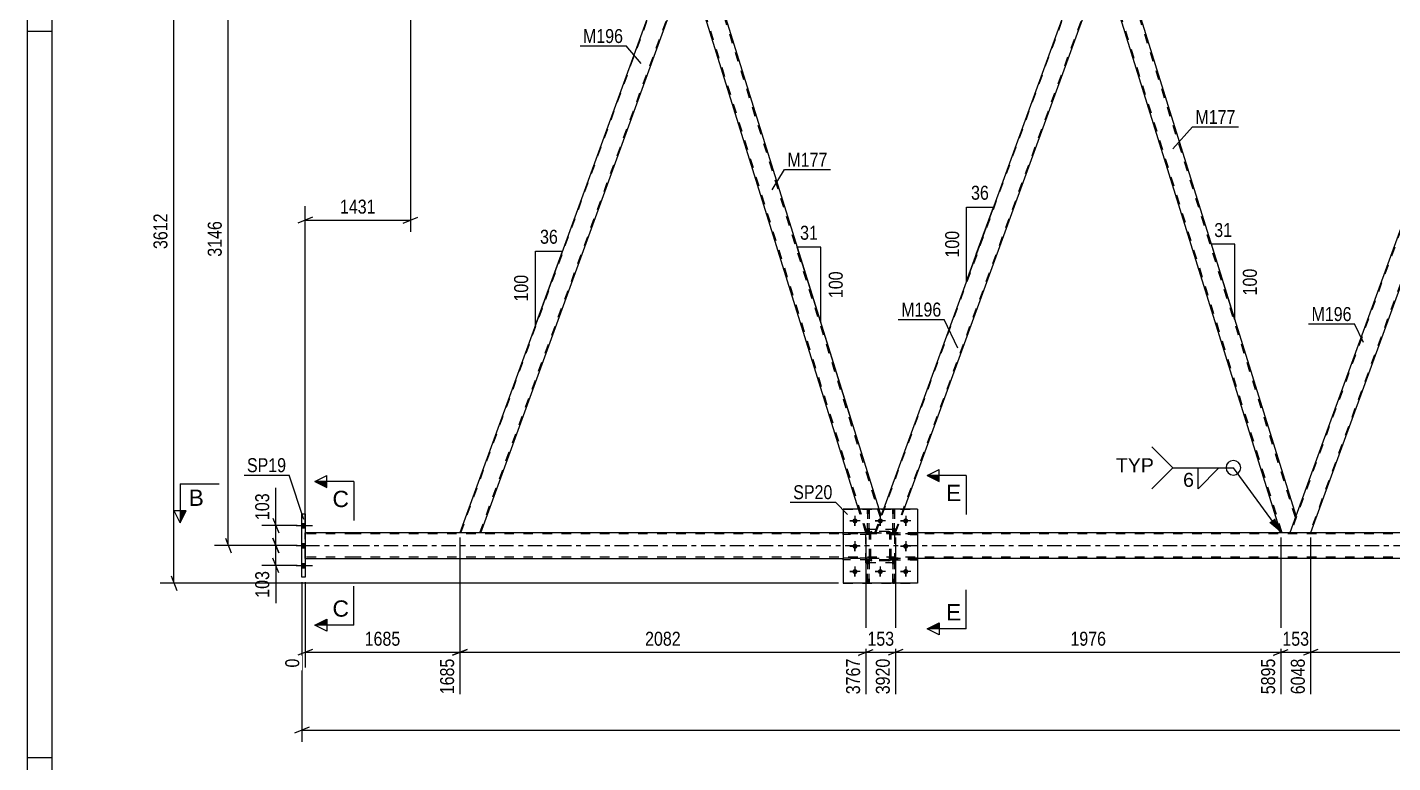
# Model space of a CAD drawing. Header units: millimetres. Extents: x 0 to 841, y 0 to 594.
# Drawn here: x 0 to 280.1, y 297 to 447.9 of the extents above; entities that cross this region are included whole.
import ezdxf

# ---------------------------------------------------------------- set-up
doc = ezdxf.new("R2010")
doc.units = ezdxf.units.MM
doc.linetypes.add('DXK_LINE_DOT2', pattern=[3.9198, 1.9599, -1.9599])
doc.linetypes.add('DXK_LINE_DOT3', pattern=[5.9187, 2.979, -0.9799, 0.9799, -0.9799])
doc.styles.add('Arial', font='ARIAL.TTF', dxfattribs={"height": 0.2})
doc.styles.add('Arial Narrow', font='ARIALN.TTF', dxfattribs={"height": 0.2})

# ---------------------------------------------------------------- blocks, each defined once
blk = doc.blocks.new('Unknown-814521683-1135')
at = {"color": 5, "linetype": 'Continuous'}
for p, q in [((0, 594), (0, 0)), ((5, 589), (5, 5)), ((5, 447), (0, 447)), ((5, 298), (0, 298))]:
    blk.add_line(p, q, dxfattribs=at)
blk = doc.blocks.new('Part-814521683-3716 - 3269')
at = {"color": 7, "linetype": 'DXK_LINE_DOT2'}
for p, q in [((178, 344.8), (172, 344.8)), ((172, 338), (172, 344.8)), ((178, 338), (178, 344.8)), ((178, 338), (172, 338))]:
    blk.add_line(p, q, dxfattribs=at)
blk = doc.blocks.new('Part-814521683-3617 - 3269')
at = {"color": 7, "linetype": 'DXK_LINE_DOT2'}
for p, q in [((177.56, 333.8), (177.56, 338.64)), ((177.56, 338.64), (177.88, 338.64)), ((177.56, 338.04), (177.88, 338.04)), ((177.88, 338.64), (177.88, 333.8)), ((177.88, 333.8), (177.56, 333.8))]:
    blk.add_line(p, q, dxfattribs=at)
blk = doc.blocks.new('Part-814521683-3756 - 3269')
at = {"color": 2, "linetype": 'Continuous'}
for p, q in [((132.87, 465.4), (88.75, 344.18)), ((137.13, 465.4), (132.87, 465.4)), ((93.01, 344.18), (135.6, 461.2))]:
    blk.add_line(p, q, dxfattribs=at)
at = {"color": 7, "linetype": 'DXK_LINE_DOT2'}
for p, q in [((88.92, 344.18), (133.04, 465.4)), ((92.84, 344.18), (136.96, 465.4)), ((137.13, 465.4), (135.6, 461.2)), ((93.01, 344.18), (88.75, 344.18))]:
    blk.add_line(p, q, dxfattribs=at)
blk = doc.blocks.new('Part-814521683-3605 - 3269')
at = {"color": 7, "linetype": 'DXK_LINE_DOT2'}
for p, q in [((172.8, 338.96), (167.4, 338.96)), ((167.4, 338.96), (167.4, 338.64)), ((172.2, 338.64), (172.2, 338.96)), ((172.8, 338.64), (172.8, 338.96)), ((172.8, 338.64), (167.4, 338.64))]:
    blk.add_line(p, q, dxfattribs=at)
blk = doc.blocks.new('Bolt-814521683-3509 - 3269')
at = {"color": 1, "linetype": 'Continuous'}
for p, q in [((169.8, 347.64), (169.8, 346.95)), ((175, 347.64), (175, 346.95)), ((180.2, 347.64), (180.2, 346.95)), ((168.76, 346.6), (169.46, 346.6)), ((169.8, 345.56), (169.8, 346.26)), ((170.84, 346.6), (170.15, 346.6)), ((173.96, 346.6), (174.66, 346.6)), ((175, 345.56), (175, 346.26)), ((176.04, 346.6), (175.35, 346.6)), ((179.16, 346.6), (179.86, 346.6)), ((180.2, 345.56), (180.2, 346.26)), ((181.24, 346.6), (180.55, 346.6)), ((169.8, 342.44), (169.8, 341.75)), ((180.2, 342.44), (180.2, 341.75)), ((168.76, 341.4), (169.46, 341.4)), ((169.8, 340.36), (169.8, 341.06)), ((170.84, 341.4), (170.15, 341.4)), ((179.16, 341.4), (179.86, 341.4)), ((180.2, 340.36), (180.2, 341.06)), ((181.24, 341.4), (180.55, 341.4)), ((168.76, 336.2), (169.46, 336.2)), ((169.8, 337.24), (169.8, 336.55)), ((170.84, 336.2), (170.15, 336.2)), ((173.96, 336.2), (174.66, 336.2)), ((175, 337.24), (175, 336.55)), ((176.04, 336.2), (175.35, 336.2)), ((179.16, 336.2), (179.86, 336.2)), ((180.2, 337.24), (180.2, 336.55)), ((181.24, 336.2), (180.55, 336.2)), ((169.8, 335.16), (169.8, 335.86)), ((175, 335.16), (175, 335.86)), ((180.2, 335.16), (180.2, 335.86))]:
    blk.add_line(p, q, dxfattribs=at)
blk = doc.blocks.new('Bolt-814521683-3510 - 3269')
at = {"linetype": 'Continuous'}
for points in [[(170.32, 346.6, -1), (169.28, 346.6, -1)], [(175.52, 346.6, -1), (174.48, 346.6, -1)], [(180.72, 346.6, -1), (179.68, 346.6, -1)], [(170.32, 341.4, -1), (169.28, 341.4, -1)], [(180.72, 341.4, -1), (179.68, 341.4, -1)], [(170.32, 336.2, -1), (169.28, 336.2, -1)], [(175.52, 336.2, -1), (174.48, 336.2, -1)], [(180.72, 336.2, -1), (179.68, 336.2, -1)]]:
    blk.add_hatch(color=1, dxfattribs=at).paths.add_polyline_path(points)
at = {"color": 1, "linetype": 'Continuous'}
for p, q in [((169.8, 347.64), (169.8, 345.56)), ((175, 347.64), (175, 345.56)), ((180.2, 347.64), (180.2, 345.56)), ((170.84, 346.6), (168.76, 346.6)), ((176.04, 346.6), (173.96, 346.6)), ((181.24, 346.6), (179.16, 346.6)), ((169.8, 342.44), (169.8, 340.36)), ((180.2, 342.44), (180.2, 340.36)), ((170.84, 341.4), (168.76, 341.4)), ((181.24, 341.4), (179.16, 341.4)), ((170.84, 336.2), (168.76, 336.2)), ((169.8, 337.24), (169.8, 335.16)), ((176.04, 336.2), (173.96, 336.2)), ((175, 337.24), (175, 335.16)), ((181.24, 336.2), (179.16, 336.2)), ((180.2, 337.24), (180.2, 335.16))]:
    blk.add_line(p, q, dxfattribs=at)
blk = doc.blocks.new('Part-814521683-3515 - 3269')
at = {"color": 7, "linetype": 'DXK_LINE_DOT2'}
for p, q in [((172.8, 338.96), (167.4, 338.96)), ((167.4, 338.64), (167.4, 338.96)), ((172.2, 338.64), (172.2, 338.96)), ((172.8, 338.96), (172.8, 338.64)), ((172.8, 338.64), (167.4, 338.64))]:
    blk.add_line(p, q, dxfattribs=at)
blk = doc.blocks.new('Part-814521683-3597 - 3269')
at = {"color": 7, "linetype": 'DXK_LINE_DOT2'}
for p, q in [((177.56, 344.16), (177.56, 349)), ((177.56, 349), (177.88, 349)), ((177.88, 349), (177.88, 344.16)), ((177.56, 344.76), (177.88, 344.76)), ((177.88, 344.16), (177.56, 344.16))]:
    blk.add_line(p, q, dxfattribs=at)
blk = doc.blocks.new('Part-814521683-3516 - 3269')
at = {"color": 7, "linetype": 'DXK_LINE_DOT2'}
for p, q in [((172.8, 344.16), (167.4, 344.16)), ((167.4, 343.84), (167.4, 344.16)), ((172.8, 343.84), (167.4, 343.84)), ((172.2, 343.84), (172.2, 344.16)), ((172.8, 344.16), (172.8, 343.84))]:
    blk.add_line(p, q, dxfattribs=at)
blk = doc.blocks.new('Part-814521683-3517 - 3269')
at = {"color": 7, "linetype": 'DXK_LINE_DOT2'}
for p, q in [((177.2, 338.64), (177.2, 338.96)), ((177.2, 338.96), (182.6, 338.96)), ((177.8, 338.64), (177.8, 338.96)), ((182.6, 338.96), (182.6, 338.64)), ((182.6, 338.64), (177.2, 338.64))]:
    blk.add_line(p, q, dxfattribs=at)
blk = doc.blocks.new('Part-814521683-3707 - 3269')
at = {"color": 7, "linetype": 'DXK_LINE_DOT2'}
for p, q in [((177.88, 338.64), (177.56, 338.64)), ((177.56, 338.64), (177.56, 333.8)), ((177.56, 338.04), (177.88, 338.04)), ((177.88, 333.8), (177.88, 338.64)), ((177.56, 333.8), (177.88, 333.8))]:
    blk.add_line(p, q, dxfattribs=at)
blk = doc.blocks.new('Part-814521683-3528 - 3269')
at = {"color": 7, "linetype": 'DXK_LINE_DOT2'}
for p, q in [((177.2, 343.84), (177.2, 344.16)), ((177.2, 344.16), (182.6, 344.16)), ((182.6, 343.84), (177.2, 343.84)), ((177.8, 343.84), (177.8, 344.16)), ((182.6, 344.16), (182.6, 343.84))]:
    blk.add_line(p, q, dxfattribs=at)
blk = doc.blocks.new('Part-814521683-3529 - 3269')
at = {"color": 7, "linetype": 'DXK_LINE_DOT2'}
for p, q in [((178, 344.8), (172, 344.8)), ((172, 338), (172, 344.8)), ((178, 338), (178, 344.8)), ((178, 338), (172, 338))]:
    blk.add_line(p, q, dxfattribs=at)
blk = doc.blocks.new('Part-814521683-3530 - 3269')
at = {"color": 7, "linetype": 'DXK_LINE_DOT2'}
for p, q in [((172.8, 343.92), (172.84, 344.11)), ((172.84, 344.11), (172.8, 343.92)), ((172.8, 338.88), (172.8, 343.92)), ((173.04, 343.92), (173.06, 344.02)), ((173.04, 338.88), (173.04, 343.92)), ((173.06, 344.02), (173.11, 344.09)), ((173.1, 344.37), (173.28, 344.4)), ((173.28, 344.4), (173.1, 344.37)), ((173.11, 344.09), (173.19, 344.15)), ((173.19, 344.15), (173.28, 344.16)), ((176.72, 344.4), (173.28, 344.4)), ((173.28, 344.16), (176.72, 344.16)), ((176.72, 344.4), (176.91, 344.37)), ((176.91, 344.37), (176.72, 344.4)), ((176.72, 344.16), (176.82, 344.15)), ((176.82, 344.15), (176.89, 344.09)), ((176.89, 344.09), (176.95, 344.02)), ((176.95, 344.02), (176.96, 343.92)), ((176.96, 338.88), (176.96, 343.92)), ((177.17, 344.11), (177.2, 343.92)), ((177.2, 343.92), (177.17, 344.11)), ((177.2, 338.88), (177.2, 343.92)), ((172.84, 338.7), (172.8, 338.88)), ((172.8, 338.88), (172.84, 338.7)), ((173.06, 338.79), (173.04, 338.88)), ((173.11, 338.71), (173.06, 338.79)), ((173.28, 338.4), (173.1, 338.44)), ((173.1, 338.44), (173.28, 338.4)), ((173.19, 338.66), (173.11, 338.71)), ((173.28, 338.64), (173.19, 338.66)), ((176.72, 338.64), (173.28, 338.64)), ((176.72, 338.4), (173.28, 338.4)), ((176.82, 338.66), (176.72, 338.64)), ((176.91, 338.44), (176.72, 338.4)), ((176.72, 338.4), (176.91, 338.44)), ((176.89, 338.71), (176.82, 338.66)), ((176.95, 338.79), (176.89, 338.71)), ((176.96, 338.88), (176.95, 338.79)), ((177.2, 338.88), (177.17, 338.7)), ((177.17, 338.7), (177.2, 338.88))]:
    blk.add_line(p, q, dxfattribs=at)
at = {"color": 7, "linetype": 'DXK_LINE_DOT3'}
blk.add_line((175, 341.4), (175, 341.4), dxfattribs=at)
at = {"color": 7, "linetype": 'DXK_LINE_DOT2'}
for centre, start, end in [((173.28, 343.92), 112.5, 157.5), ((173.28, 343.92), 112.5, 157.5), ((176.72, 343.92), 22.5, 67.5), ((176.72, 343.92), 22.5, 67.5), ((173.28, 338.88), 202.5, 247.5), ((173.28, 338.88), 202.5, 247.5), ((176.72, 338.88), 292.5, 337.5), ((176.72, 338.88), 292.5, 337.5)]:
    blk.add_arc(centre, 0.48, start, end, dxfattribs=at)
blk = doc.blocks.new('Part-814521683-3547 - 3269')
at = {"color": 2, "linetype": 'Continuous'}
for p, q in [((56.34, 348.04), (56.98, 348.04)), ((56.34, 335.04), (56.34, 348.04)), ((56.98, 348.04), (56.98, 335.04)), ((56.98, 335.04), (56.34, 335.04))]:
    blk.add_line(p, q, dxfattribs=at)
blk = doc.blocks.new('Part-814521683-3611 - 3269')
at = {"color": 7, "linetype": 'DXK_LINE_DOT2'}
for p, q in [((182.6, 338.96), (177.2, 338.96)), ((177.2, 338.96), (177.2, 338.64)), ((177.8, 338.64), (177.8, 338.96)), ((182.6, 338.64), (182.6, 338.96)), ((177.2, 338.64), (182.6, 338.64))]:
    blk.add_line(p, q, dxfattribs=at)
blk = doc.blocks.new('Bolt-814521683-3579 - 3269')
at = {"linetype": 'Continuous'}
for points in [[(56.98, 345.2), (56.98, 346.08), (56.34, 346.08), (56.34, 345.2)], [(56.98, 345.2), (56.98, 346.08), (56.34, 346.08), (56.34, 345.2)], [(56.98, 345.2), (56.98, 346.08), (56.34, 346.08), (56.34, 345.2)], [(56.98, 341.1), (56.98, 341.98), (56.34, 341.98), (56.34, 341.1)], [(56.98, 341.1), (56.98, 341.98), (56.34, 341.98), (56.34, 341.1)], [(56.98, 337), (56.98, 337.88), (56.34, 337.88), (56.34, 337)], [(56.98, 337), (56.98, 337.88), (56.34, 337.88), (56.34, 337)], [(56.98, 337), (56.98, 337.88), (56.34, 337.88), (56.34, 337)]]:
    blk.add_hatch(color=1, dxfattribs=at).paths.add_polyline_path(points)
at = {"color": 1, "linetype": 'Continuous'}
for p, q in [((55.18, 345.64), (58.5, 345.64)), ((55.18, 345.64), (58.5, 345.64)), ((55.18, 345.64), (58.5, 345.64)), ((56.34, 346.08), (56.98, 346.08)), ((56.34, 346.08), (56.98, 346.08)), ((56.34, 346.08), (56.98, 346.08)), ((56.34, 345.2), (56.98, 345.2)), ((56.34, 345.2), (56.98, 345.2)), ((56.34, 345.2), (56.98, 345.2)), ((56.34, 341.98), (56.98, 341.98)), ((56.34, 341.98), (56.98, 341.98)), ((55.18, 341.54), (58.5, 341.54)), ((55.18, 341.54), (58.5, 341.54)), ((56.34, 341.1), (56.98, 341.1)), ((56.34, 341.1), (56.98, 341.1)), ((55.18, 337.44), (58.5, 337.44)), ((55.18, 337.44), (58.5, 337.44)), ((55.18, 337.44), (58.5, 337.44)), ((56.34, 337.88), (56.98, 337.88)), ((56.34, 337.88), (56.98, 337.88)), ((56.34, 337.88), (56.98, 337.88)), ((56.34, 337), (56.98, 337)), ((56.34, 337), (56.98, 337)), ((56.34, 337), (56.98, 337))]:
    blk.add_line(p, q, dxfattribs=at)
blk = doc.blocks.new('Part-814521683-3594 - 3269')
at = {"color": 7, "linetype": 'DXK_LINE_DOT2'}
for p, q in [((174.06, 344.18), (218.18, 465.4)), ((177.97, 344.18), (222.09, 465.4)), ((222.26, 465.4), (220.73, 461.2)), ((173.89, 344.18), (175.64, 349)), ((178.14, 344.18), (179.9, 349)), ((178.14, 344.18), (173.89, 344.18))]:
    blk.add_line(p, q, dxfattribs=at)
at = {"color": 2, "linetype": 'Continuous'}
for p, q in [((218.01, 465.4), (175.64, 349)), ((222.26, 465.4), (218.01, 465.4)), ((179.9, 349), (220.73, 461.2))]:
    blk.add_line(p, q, dxfattribs=at)
blk = doc.blocks.new('Part-814521683-3602 - 3269')
at = {"color": 2, "linetype": 'Continuous'}
for p, q in [((182.6, 349), (167.4, 349)), ((167.4, 349), (167.4, 333.8)), ((182.6, 349), (182.6, 333.8)), ((182.6, 333.8), (167.4, 333.8))]:
    blk.add_line(p, q, dxfattribs=at)
blk = doc.blocks.new('Part-814521683-3608 - 3269')
at = {"color": 7, "linetype": 'DXK_LINE_DOT2'}
for p, q in [((172.8, 344.16), (167.4, 344.16)), ((167.4, 344.16), (167.4, 343.84)), ((172.8, 343.84), (167.4, 343.84)), ((172.2, 343.84), (172.2, 344.16)), ((172.8, 343.84), (172.8, 344.16))]:
    blk.add_line(p, q, dxfattribs=at)
blk = doc.blocks.new('Part-814521683-3614 - 3269')
at = {"color": 7, "linetype": 'DXK_LINE_DOT2'}
for p, q in [((172.36, 333.8), (172.36, 338.64)), ((172.36, 338.64), (172.68, 338.64)), ((172.36, 338.04), (172.68, 338.04)), ((172.68, 338.64), (172.68, 333.8)), ((172.68, 333.8), (172.36, 333.8))]:
    blk.add_line(p, q, dxfattribs=at)
blk = doc.blocks.new('Part-814521683-3620 - 3269')
at = {"color": 7, "linetype": 'DXK_LINE_DOT2'}
for p, q in [((172.36, 344.16), (172.36, 349)), ((172.36, 349), (172.68, 349)), ((172.68, 349), (172.68, 344.16)), ((172.36, 344.76), (172.68, 344.76)), ((172.68, 344.16), (172.36, 344.16))]:
    blk.add_line(p, q, dxfattribs=at)
blk = doc.blocks.new('Part-814521683-3624 - 3269')
at = {"color": 2, "linetype": 'Continuous'}
blk.add_line((172.68, 349), (172.36, 349), dxfattribs=at)
at = {"color": 7, "linetype": 'DXK_LINE_DOT2'}
for p, q in [((172.36, 349), (172.36, 344.16)), ((172.68, 344.16), (172.68, 349)), ((172.36, 344.76), (172.68, 344.76)), ((172.36, 344.16), (172.68, 344.16))]:
    blk.add_line(p, q, dxfattribs=at)
blk = doc.blocks.new('Part-814521683-3625 - 3269')
at = {"color": 2, "linetype": 'Continuous'}
blk.add_line((177.88, 349), (177.56, 349), dxfattribs=at)
at = {"color": 7, "linetype": 'DXK_LINE_DOT2'}
for p, q in [((177.56, 349), (177.56, 344.16)), ((177.88, 344.16), (177.88, 349)), ((177.56, 344.76), (177.88, 344.76)), ((177.56, 344.16), (177.88, 344.16))]:
    blk.add_line(p, q, dxfattribs=at)
blk = doc.blocks.new('Part-814521683-3646 - 3269')
at = {"color": 7, "linetype": 'DXK_LINE_DOT2'}
for p, q in [((182.6, 344.16), (177.2, 344.16)), ((177.2, 344.16), (177.2, 343.84)), ((177.2, 343.84), (182.6, 343.84)), ((177.8, 343.84), (177.8, 344.16)), ((182.6, 343.84), (182.6, 344.16))]:
    blk.add_line(p, q, dxfattribs=at)
blk = doc.blocks.new('Part-814521683-3685 - 3269')
at = {"color": 7, "linetype": 'DXK_LINE_DOT2'}
for p, q in [((303.31, 465.4), (259.19, 344.18)), ((307.23, 465.4), (263.11, 344.18)), ((307.4, 465.4), (305.87, 461.2)), ((260.27, 347.6), (259.02, 344.18)), ((263.28, 344.18), (259.02, 344.18))]:
    blk.add_line(p, q, dxfattribs=at)
at = {"color": 2, "linetype": 'Continuous'}
for p, q in [((303.14, 465.4), (260.27, 347.6)), ((307.4, 465.4), (303.14, 465.4)), ((305.87, 461.2), (263.28, 344.18))]:
    blk.add_line(p, q, dxfattribs=at)
blk = doc.blocks.new('Part-814521683-3690 - 3269')
at = {"color": 2, "linetype": 'Continuous'}
for p, q in [((222.26, 465.4), (220.73, 461.2)), ((223.58, 465.4), (222.26, 465.4)), ((260.28, 347.65), (223.58, 465.4)), ((257.18, 344.18), (220.72, 461.15)), ((260.26, 347.59), (259.02, 344.18)), ((260.26, 347.59), (260.27, 347.6))]:
    blk.add_line(p, q, dxfattribs=at)
at = {"color": 7, "linetype": 'DXK_LINE_DOT2'}
for p, q in [((260.15, 347.28), (223.33, 465.4)), ((220.73, 461.2), (220.72, 461.15)), ((257.43, 344.18), (220.85, 461.52)), ((260.27, 347.6), (260.28, 347.65)), ((259.02, 344.18), (257.18, 344.18))]:
    blk.add_line(p, q, dxfattribs=at)
blk = doc.blocks.new('Part-814521683-3696 - 3269')
at = {"color": 7, "linetype": 'DXK_LINE_DOT2'}
for p, q in [((167.4, 349), (182.6, 349)), ((167.4, 349), (167.4, 333.8)), ((182.6, 349), (182.6, 333.8)), ((167.4, 333.8), (182.6, 333.8))]:
    blk.add_line(p, q, dxfattribs=at)
blk = doc.blocks.new('Part-814521683-3706 - 3269')
at = {"color": 7, "linetype": 'DXK_LINE_DOT2'}
for p, q in [((172.68, 338.64), (172.36, 338.64)), ((172.36, 338.64), (172.36, 333.8)), ((172.36, 338.04), (172.68, 338.04)), ((172.68, 333.8), (172.68, 338.64)), ((172.36, 333.8), (172.68, 333.8))]:
    blk.add_line(p, q, dxfattribs=at)
blk = doc.blocks.new('Part-814521683-3715 - 3269')
at = {"color": 7, "linetype": 'DXK_LINE_DOT2'}
for p, q in [((172.8, 343.92), (172.84, 344.11)), ((172.84, 344.11), (172.8, 343.92)), ((172.8, 338.88), (172.8, 343.92)), ((173.04, 343.92), (173.06, 344.02)), ((173.04, 338.88), (173.04, 343.92)), ((173.06, 344.02), (173.11, 344.09)), ((173.1, 344.37), (173.28, 344.4)), ((173.28, 344.4), (173.1, 344.37)), ((173.11, 344.09), (173.19, 344.15)), ((173.19, 344.15), (173.28, 344.16)), ((176.72, 344.4), (173.28, 344.4)), ((173.28, 344.16), (176.72, 344.16)), ((176.72, 344.4), (176.91, 344.37)), ((176.91, 344.37), (176.72, 344.4)), ((176.72, 344.16), (176.82, 344.15)), ((176.82, 344.15), (176.89, 344.09)), ((176.89, 344.09), (176.95, 344.02)), ((176.95, 344.02), (176.96, 343.92)), ((176.96, 338.88), (176.96, 343.92)), ((177.17, 344.11), (177.2, 343.92)), ((177.2, 343.92), (177.17, 344.11)), ((177.2, 338.88), (177.2, 343.92)), ((172.84, 338.7), (172.8, 338.88)), ((172.8, 338.88), (172.84, 338.7)), ((173.06, 338.79), (173.04, 338.88)), ((173.11, 338.71), (173.06, 338.79)), ((173.28, 338.4), (173.1, 338.44)), ((173.1, 338.44), (173.28, 338.4)), ((173.19, 338.66), (173.11, 338.71)), ((173.28, 338.64), (173.19, 338.66)), ((176.72, 338.64), (173.28, 338.64)), ((176.72, 338.4), (173.28, 338.4)), ((176.82, 338.66), (176.72, 338.64)), ((176.91, 338.44), (176.72, 338.4)), ((176.72, 338.4), (176.91, 338.44)), ((176.89, 338.71), (176.82, 338.66)), ((176.95, 338.79), (176.89, 338.71)), ((176.96, 338.88), (176.95, 338.79)), ((177.2, 338.88), (177.17, 338.7)), ((177.17, 338.7), (177.2, 338.88))]:
    blk.add_line(p, q, dxfattribs=at)
at = {"color": 7, "linetype": 'DXK_LINE_DOT3'}
blk.add_line((175, 341.4), (175, 341.4), dxfattribs=at)
at = {"color": 7, "linetype": 'DXK_LINE_DOT2'}
for centre, start, end in [((173.28, 343.92), 112.5, 157.5), ((173.28, 343.92), 112.5, 157.5), ((176.72, 343.92), 22.5, 67.5), ((176.72, 343.92), 22.5, 67.5), ((173.28, 338.88), 202.5, 247.5), ((173.28, 338.88), 202.5, 247.5), ((176.72, 338.88), 292.5, 337.5), ((176.72, 338.88), 292.5, 337.5)]:
    blk.add_arc(centre, 0.48, start, end, dxfattribs=at)
blk = doc.blocks.new('Part-814521683-3747 - 3269')
at = {"color": 2, "linetype": 'Continuous'}
for p, q in [((67.1, 344.18), (56.98, 344.18)), ((167.4, 344.18), (67.2, 344.18)), ((337.67, 344.18), (182.6, 344.18)), ((56.98, 338.9), (67.1, 338.9)), ((67.2, 338.9), (167.4, 338.9)), ((337.67, 338.9), (182.6, 338.9))]:
    blk.add_line(p, q, dxfattribs=at)
at = {"color": 7, "linetype": 'DXK_LINE_DOT2'}
for p, q in [((56.98, 338.9), (56.98, 344.18)), ((67.1, 343.94), (56.98, 343.94)), ((742.67, 343.94), (67.2, 343.94)), ((182.6, 344.18), (167.4, 344.18)), ((67.1, 339.14), (56.98, 339.14)), ((742.67, 339.14), (67.2, 339.14)), ((182.6, 338.9), (167.4, 338.9))]:
    blk.add_line(p, q, dxfattribs=at)
at = {"color": 7, "linetype": 'DXK_LINE_DOT3'}
for p, q in [((56.98, 341.54), (67.1, 341.54)), ((67.2, 341.54), (742.67, 341.54))]:
    blk.add_line(p, q, dxfattribs=at)
blk = doc.blocks.new('Part-814521683-3761 - 3269')
at = {"color": 2, "linetype": 'Continuous'}
for p, q in [((137.13, 465.4), (135.6, 461.2)), ((137.13, 465.4), (138.45, 465.4)), ((174.73, 349), (138.45, 465.4)), ((170.54, 349), (135.58, 461.15))]:
    blk.add_line(p, q, dxfattribs=at)
at = {"color": 7, "linetype": 'DXK_LINE_DOT2'}
for p, q in [((175.01, 347.28), (138.2, 465.4)), ((135.6, 461.2), (135.58, 461.15)), ((172.29, 344.18), (135.72, 461.52)), ((172.04, 344.18), (170.54, 349)), ((173.89, 344.18), (175.15, 347.65)), ((175.15, 347.65), (174.73, 349)), ((172.04, 344.18), (173.89, 344.18))]:
    blk.add_line(p, q, dxfattribs=at)
blk = doc.blocks.new('AngleDimension-814521683-4574 - 3269')
at = {"color": 7, "linetype": 'Continuous'}
for p, q in [((162.78, 402.79), (157.96, 402.79)), ((162.78, 387.33), (157.96, 402.79)), ((162.78, 387.33), (162.78, 402.79)), ((168.95, 367.54), (162.78, 387.33))]:
    blk.add_line(p, q, dxfattribs=at)
at = {"color": 0}
for points in [[(162.8, 403.69), (162.8, 407.89), (157.94, 407.89), (157.94, 403.69)], [(167.88, 398.4), (163.68, 398.4), (163.68, 391.72), (167.88, 391.72)]]:
    blk.add_wipeout(points, dxfattribs=at)
at = {"color": 3, "style": 'Arial Narrow'}
blk.add_text('31', height=2.863, dxfattribs=at).set_placement((158.54, 404.29))
blk.add_text('100', height=2.863, rotation=90.0002, dxfattribs=at).set_placement((167.28, 392.32))
blk = doc.blocks.new('AngleDimension-814521683-3923 - 3269')
at = {"color": 7, "linetype": 'Continuous'}
for p, q in [((192.67, 411), (198.21, 411)), ((192.67, 395.77), (198.21, 411)), ((192.67, 395.77), (192.67, 411)), ((194.69, 401.33), (198.21, 411))]:
    blk.add_line(p, q, dxfattribs=at)
at = {"color": 0}
for points in [[(197.86, 411.9), (197.86, 416.1), (193.01, 416.1), (193.01, 411.9)], [(191.77, 406.73), (187.57, 406.73), (187.57, 400.04), (191.77, 400.04)]]:
    blk.add_wipeout(points, dxfattribs=at)
at = {"color": 3, "style": 'Arial Narrow'}
blk.add_text('36', height=2.863, dxfattribs=at).set_placement((193.61, 412.5))
blk.add_text('100', height=2.863, rotation=90.0002, dxfattribs=at).set_placement((191.17, 400.64))
blk = doc.blocks.new('StraightDimension-814521683-4207 - 3269')
at = {"color": 7, "linetype": 'Continuous'}
for p, q in [((50.37, 343.04), (51.57, 340.04)), ((55.34, 341.54), (48.12, 341.54)), ((51.57, 335.94), (50.37, 338.94)), ((50.97, 337.44), (50.97, 341.54)), ((55.34, 337.44), (48.12, 337.44))]:
    blk.add_line(p, q, dxfattribs=at)
at = {"color": 0}
blk.add_wipeout([(50.22, 336.92), (46.02, 336.92), (46.02, 330.23), (50.22, 330.23)], dxfattribs=at)
at = {"color": 7, "linetype": 'Continuous'}
blk.add_line((50.97, 337.44), (50.97, 329.71), dxfattribs=at)
blk.add_line((50.97, 337.44), (50.97, 329.71), dxfattribs=at)
at = {"color": 3, "style": 'Arial Narrow'}
blk.add_text('103', height=2.863, rotation=90.0002, dxfattribs=at).set_placement((49.62, 330.83))
blk = doc.blocks.new('StraightDimension-814521683-4271 - 3269')
at = {"color": 7, "linetype": 'Continuous'}
for p, q in [((41.83, 465.9), (40.63, 468.9)), ((76.96, 467.4), (38.38, 467.4)), ((41.23, 341.54), (41.23, 467.4)), ((40.63, 343.04), (41.83, 340.04)), ((55.34, 341.54), (38.38, 341.54))]:
    blk.add_line(p, q, dxfattribs=at)
at = {"color": 0}
blk.add_wipeout([(40.48, 408.73), (36.28, 408.73), (36.28, 400.21), (40.48, 400.21)], dxfattribs=at)
at = {"color": 3, "style": 'Arial Narrow'}
blk.add_text('3146', height=2.863, rotation=90.0002, dxfattribs=at).set_placement((39.88, 400.81))
blk = doc.blocks.new('StraightDimension-814521683-4563 - 3269')
at = {"color": 7, "linetype": 'Continuous'}
for p, q in [((56.34, 334.04), (56.34, 301.26)), ((57.84, 304.26), (54.84, 303.06)), ((56.34, 303.66), (794.4, 303.66))]:
    blk.add_line(p, q, dxfattribs=at)
blk = doc.blocks.new('StraightDimension-814521683-4312 - 3269')
at = {"color": 7, "linetype": 'Continuous'}
for p, q in [((178.14, 343.18), (178.14, 311.03)), ((257.18, 343.18), (257.18, 311.03)), ((179.64, 320.24), (176.64, 319.04)), ((178.14, 319.64), (257.18, 319.64)), ((255.68, 319.04), (258.68, 320.24))]:
    blk.add_line(p, q, dxfattribs=at)
at = {"color": 0}
blk.add_wipeout([(221.92, 320.39), (221.92, 324.59), (213.4, 324.59), (213.4, 320.39)], dxfattribs=at)
at = {"color": 0, "linetype": 'Continuous'}
blk.add_wipeout([(256.58, 318.94), (252.38, 318.94), (252.38, 310.43), (256.58, 310.43)], dxfattribs=at)
at = {"color": 3, "style": 'Arial Narrow'}
blk.add_text('1976', height=2.863, dxfattribs=at).set_placement((214, 320.99))
at = {"color": 3, "linetype": 'Continuous', "style": 'Arial Narrow'}
blk.add_text('5895', height=2.863, rotation=90.0002, dxfattribs=at).set_placement((255.98, 311.03))
blk = doc.blocks.new('AngleDimension-814521683-3909 - 3269')
at = {"color": 7, "linetype": 'Continuous'}
for p, q in [((246.08, 393.23), (242.92, 403.35)), ((247.74, 403.35), (242.92, 403.35)), ((247.74, 387.88), (242.92, 403.35)), ((247.74, 387.88), (247.74, 403.35))]:
    blk.add_line(p, q, dxfattribs=at)
at = {"color": 0}
for points in [[(247.76, 404.25), (247.76, 408.45), (242.91, 408.45), (242.91, 404.25)], [(252.84, 398.95), (248.64, 398.95), (248.64, 392.27), (252.84, 392.27)]]:
    blk.add_wipeout(points, dxfattribs=at)
at = {"color": 3, "style": 'Arial Narrow'}
blk.add_text('31', height=2.863, dxfattribs=at).set_placement((243.51, 404.85))
blk.add_text('100', height=2.863, rotation=90.0002, dxfattribs=at).set_placement((252.24, 392.87))
blk = doc.blocks.new('AngleDimension-814521683-3937 - 3269')
at = {"color": 7, "linetype": 'Continuous'}
for p, q in [((104.24, 401.97), (109.79, 401.97)), ((104.24, 386.74), (109.79, 401.97)), ((104.24, 386.74), (104.24, 401.97)), ((107.11, 394.63), (109.79, 401.97))]:
    blk.add_line(p, q, dxfattribs=at)
at = {"color": 0}
for points in [[(109.44, 402.87), (109.44, 407.07), (104.59, 407.07), (104.59, 402.87)], [(103.34, 397.7), (99.14, 397.7), (99.14, 391.01), (103.34, 391.01)]]:
    blk.add_wipeout(points, dxfattribs=at)
at = {"color": 3, "style": 'Arial Narrow'}
blk.add_text('36', height=2.863, dxfattribs=at).set_placement((105.19, 403.47))
blk.add_text('100', height=2.863, rotation=90.0002, dxfattribs=at).set_placement((102.74, 391.61))
blk = doc.blocks.new('StraightDimension-814521683-4146 - 3269')
at = {"color": 7, "linetype": 'Continuous'}
for p, q in [((30.69, 476.77), (29.49, 479.77)), ((80.25, 478.27), (27.24, 478.27)), ((30.09, 333.8), (30.09, 478.27)), ((166.4, 333.8), (27.24, 333.8)), ((29.49, 335.3), (30.69, 332.3))]:
    blk.add_line(p, q, dxfattribs=at)
at = {"color": 0}
blk.add_wipeout([(29.34, 410.29), (25.14, 410.29), (25.14, 401.78), (29.34, 401.78)], dxfattribs=at)
at = {"color": 3, "style": 'Arial Narrow'}
blk.add_text('3612', height=2.863, rotation=90.0002, dxfattribs=at).set_placement((28.74, 402.38))
blk = doc.blocks.new('StraightDimension-814521683-4217 - 3269')
at = {"color": 7, "linetype": 'Continuous'}
for p, q in [((55.34, 345.64), (48.12, 345.64)), ((50.37, 347.14), (51.57, 344.14)), ((50.97, 341.54), (50.97, 345.64)), ((51.57, 340.04), (50.37, 343.04)), ((55.34, 341.54), (48.12, 341.54))]:
    blk.add_line(p, q, dxfattribs=at)
at = {"color": 0}
blk.add_wipeout([(50.22, 352.85), (46.02, 352.85), (46.02, 346.17), (50.22, 346.17)], dxfattribs=at)
at = {"color": 7, "linetype": 'Continuous'}
blk.add_line((50.97, 345.64), (50.97, 353.37), dxfattribs=at)
blk.add_line((50.97, 345.64), (50.97, 353.37), dxfattribs=at)
at = {"color": 3, "style": 'Arial Narrow'}
blk.add_text('103', height=2.863, rotation=90.0002, dxfattribs=at).set_placement((49.62, 346.77))
blk = doc.blocks.new('StraightDimension-814521683-4260 - 3269')
at = {"color": 7, "linetype": 'Continuous'}
for p, q in [((78.6, 464.4), (78.6, 405.9)), ((56.98, 345.18), (56.98, 411.15)), ((58.48, 408.9), (55.48, 407.7)), ((56.98, 408.3), (78.6, 408.3)), ((77.1, 407.7), (80.1, 408.9))]:
    blk.add_line(p, q, dxfattribs=at)
at = {"color": 0}
blk.add_wipeout([(72.05, 409.05), (72.05, 413.25), (63.54, 413.25), (63.54, 409.05)], dxfattribs=at)
at = {"color": 3, "style": 'Arial Narrow'}
blk.add_text('1431', height=2.863, dxfattribs=at).set_placement((64.14, 409.65))
blk = doc.blocks.new('StraightDimension-814521683-4276 - 3269')
at = {"color": 7, "linetype": 'Continuous'}
for p, q in [((88.75, 343.18), (88.75, 311.03)), ((172.04, 343.18), (172.04, 311.03)), ((90.25, 320.24), (87.25, 319.04)), ((88.75, 319.64), (172.04, 319.64)), ((170.54, 319.04), (173.54, 320.24))]:
    blk.add_line(p, q, dxfattribs=at)
at = {"color": 0}
blk.add_wipeout([(134.65, 320.39), (134.65, 324.59), (126.14, 324.59), (126.14, 320.39)], dxfattribs=at)
at = {"color": 0, "linetype": 'Continuous'}
blk.add_wipeout([(171.44, 318.94), (167.24, 318.94), (167.24, 310.43), (171.44, 310.43)], dxfattribs=at)
at = {"color": 3, "style": 'Arial Narrow'}
blk.add_text('2082', height=2.863, dxfattribs=at).set_placement((126.74, 320.99))
at = {"color": 3, "linetype": 'Continuous', "style": 'Arial Narrow'}
blk.add_text('3767', height=2.863, rotation=90.0002, dxfattribs=at).set_placement((170.84, 311.03))
blk = doc.blocks.new('StraightDimension-814521683-4293 - 3269')
at = {"color": 7, "linetype": 'Continuous'}
for p, q in [((172.04, 343.18), (172.04, 311.03)), ((178.14, 343.18), (178.14, 311.03)), ((170.54, 319.04), (173.54, 320.24)), ((172.04, 319.64), (178.14, 319.64)), ((179.64, 320.24), (176.64, 319.04))]:
    blk.add_line(p, q, dxfattribs=at)
at = {"color": 0}
blk.add_wipeout([(178.43, 320.39), (178.43, 324.59), (171.75, 324.59), (171.75, 320.39)], dxfattribs=at)
at = {"color": 0, "linetype": 'Continuous'}
blk.add_wipeout([(177.54, 318.94), (173.34, 318.94), (173.34, 310.43), (177.54, 310.43)], dxfattribs=at)
at = {"color": 3, "style": 'Arial Narrow'}
blk.add_text('153', height=2.863, dxfattribs=at).set_placement((172.35, 320.99))
at = {"color": 3, "linetype": 'Continuous', "style": 'Arial Narrow'}
blk.add_text('3920', height=2.863, rotation=90.0002, dxfattribs=at).set_placement((176.94, 311.03))
blk = doc.blocks.new('StraightDimension-814521683-4331 - 3269')
at = {"color": 7, "linetype": 'Continuous'}
for p, q in [((257.18, 343.18), (257.18, 311.03)), ((263.28, 343.18), (263.28, 311.03)), ((255.68, 319.04), (258.68, 320.24)), ((257.18, 319.64), (263.28, 319.64)), ((264.78, 320.24), (261.78, 319.04))]:
    blk.add_line(p, q, dxfattribs=at)
at = {"color": 0}
blk.add_wipeout([(263.57, 320.39), (263.57, 324.59), (256.88, 324.59), (256.88, 320.39)], dxfattribs=at)
at = {"color": 0, "linetype": 'Continuous'}
blk.add_wipeout([(262.68, 318.94), (258.48, 318.94), (258.48, 310.43), (262.68, 310.43)], dxfattribs=at)
at = {"color": 3, "style": 'Arial Narrow'}
blk.add_text('153', height=2.863, dxfattribs=at).set_placement((257.48, 320.99))
at = {"color": 3, "linetype": 'Continuous', "style": 'Arial Narrow'}
blk.add_text('6048', height=2.863, rotation=90.0002, dxfattribs=at).set_placement((262.08, 311.03))
blk = doc.blocks.new('StraightDimension-814521683-4350 - 3269')
at = {"color": 7, "linetype": 'Continuous'}
for p, q in [((263.28, 343.18), (263.28, 311.03)), ((342.31, 343.18), (342.31, 311.03)), ((264.78, 320.24), (261.78, 319.04)), ((263.28, 319.64), (342.31, 319.64)), ((340.81, 319.04), (343.81, 320.24))]:
    blk.add_line(p, q, dxfattribs=at)
at = {"color": 0}
blk.add_wipeout([(307.05, 320.39), (307.05, 324.59), (298.54, 324.59), (298.54, 320.39)], dxfattribs=at)
at = {"color": 0, "linetype": 'Continuous'}
blk.add_wipeout([(341.71, 318.94), (337.51, 318.94), (337.51, 310.43), (341.71, 310.43)], dxfattribs=at)
at = {"color": 3, "style": 'Arial Narrow'}
blk.add_text('1976', height=2.863, dxfattribs=at).set_placement((299.14, 320.99))
at = {"color": 3, "linetype": 'Continuous', "style": 'Arial Narrow'}
blk.add_text('8024', height=2.863, rotation=90.0002, dxfattribs=at).set_placement((341.11, 311.03))
blk = doc.blocks.new('StraightDimension-814521683-4552 - 3269')
at = {"color": 7, "linetype": 'Continuous'}
for p, q in [((88.75, 343.18), (88.75, 311.03)), ((56.98, 334.04), (56.98, 316.51)), ((58.48, 320.24), (55.48, 319.04)), ((56.98, 319.64), (88.75, 319.64)), ((87.25, 319.04), (90.25, 320.24))]:
    blk.add_line(p, q, dxfattribs=at)
at = {"color": 0}
blk.add_wipeout([(77.12, 320.39), (77.12, 324.59), (68.61, 324.59), (68.61, 320.39)], dxfattribs=at)
at = {"color": 0, "linetype": 'Continuous'}
for points in [[(56.38, 318.94), (52.18, 318.94), (52.18, 315.91), (56.38, 315.91)], [(88.15, 318.94), (83.95, 318.94), (83.95, 310.43), (88.15, 310.43)]]:
    blk.add_wipeout(points, dxfattribs=at)
at = {"color": 3, "style": 'Arial Narrow'}
blk.add_text('1685', height=2.863, dxfattribs=at).set_placement((69.21, 320.99))
at = {"color": 3, "linetype": 'Continuous', "style": 'Arial Narrow'}
for s, height, p in [('0', 2.86, (55.78, 316.51)), ('1685', 2.863, (87.55, 311.03))]:
    blk.add_text(s, height=height, rotation=90.0002, dxfattribs=at).set_placement(p)
blk = doc.blocks.new('Mark-814521683-3752 - 3269')
at = {"color": 0}
blk.add_wipeout([(122.23, 444.66), (122.23, 447.66), (114, 447.66), (114, 444.66)], dxfattribs=at)
blk.add_wipeout([(122.23, 444.66), (122.23, 447.66), (114, 447.66), (114, 444.66)], dxfattribs=at)
at = {"color": 30, "linetype": 'Continuous'}
for p in [(113.4, 444.06), (125.92, 440.45)]:
    blk.add_line(p, (122.83, 444.06), dxfattribs=at)
at = {"color": 3, "style": 'Arial Narrow'}
blk.add_text('M196', height=2.863, dxfattribs=at).set_placement((114, 444.66))
blk = doc.blocks.new('Mark-814521683-3543 - 3269')
at = {"color": 0}
blk.add_wipeout([(53.1, 356.6), (53.1, 359.6), (45.06, 359.6), (45.06, 356.6)], dxfattribs=at)
blk.add_wipeout([(53.1, 356.6), (53.1, 359.6), (45.06, 359.6), (45.06, 356.6)], dxfattribs=at)
at = {"color": 30, "linetype": 'Continuous'}
for p in [(44.46, 356), (56.7, 346.91)]:
    blk.add_line(p, (53.7, 356), dxfattribs=at)
at = {"color": 3, "style": 'Arial Narrow'}
blk.add_text('SP19', height=2.863, dxfattribs=at).set_placement((45.06, 356.6))
blk = doc.blocks.new('Mark-814521683-3590 - 3269')
at = {"color": 0}
blk.add_wipeout([(187.52, 388.53), (187.52, 391.53), (179.29, 391.53), (179.29, 388.53)], dxfattribs=at)
blk.add_wipeout([(187.52, 388.53), (187.52, 391.53), (179.29, 391.53), (179.29, 388.53)], dxfattribs=at)
at = {"color": 30, "linetype": 'Continuous'}
for p in [(178.69, 387.93), (190.88, 382.01)]:
    blk.add_line(p, (188.12, 387.93), dxfattribs=at)
at = {"color": 3, "style": 'Arial Narrow'}
blk.add_text('M196', height=2.863, dxfattribs=at).set_placement((179.29, 388.53))
blk = doc.blocks.new('Mark-814521683-3598 - 3269')
at = {"color": 0}
blk.add_wipeout([(165.17, 351.06), (165.17, 354.06), (157.13, 354.06), (157.13, 351.06)], dxfattribs=at)
blk.add_wipeout([(165.17, 351.06), (165.17, 354.06), (157.13, 354.06), (157.13, 351.06)], dxfattribs=at)
at = {"color": 30, "linetype": 'Continuous'}
for p in [(156.53, 350.46), (168.29, 347.88)]:
    blk.add_line(p, (165.77, 350.46), dxfattribs=at)
at = {"color": 3, "style": 'Arial Narrow'}
blk.add_text('SP20', height=2.863, dxfattribs=at).set_placement((157.13, 351.06))
blk = doc.blocks.new('SectionMark-814521683-4891 - 3269')
at = {"color": 6, "linetype": 'Continuous'}
for p, q in [((184.6, 355.91), (187.1, 357.16)), ((192.6, 355.91), (184.6, 355.91)), ((192.6, 324.44), (184.6, 324.44)), ((187.1, 323.19), (184.6, 324.44))]:
    blk.add_line(p, q, dxfattribs=at)
at = {"color": 0, "linetype": 'Continuous'}
for points in [[(191.6, 350.66), (191.6, 354.16), (188.49, 354.16), (188.49, 350.66)], [(191.6, 326.19), (191.6, 329.69), (188.49, 329.69), (188.49, 326.19)]]:
    blk.add_wipeout(points, dxfattribs=at)
at = {"linetype": 'Continuous'}
for points in [[(187.1, 355.91), (187.1, 354.66), (184.6, 355.91)], [(187.1, 325.69), (187.1, 324.44), (184.6, 324.44)]]:
    blk.add_hatch(color=6, dxfattribs=at).paths.add_polyline_path(points)
at = {"color": 6, "linetype": 'Continuous'}
for p, q in [((184.6, 355.91), (187.1, 354.66)), ((187.1, 354.66), (187.1, 357.16)), ((192.6, 355.91), (192.6, 347.91)), ((192.6, 324.44), (192.6, 332.44)), ((184.6, 324.44), (187.1, 325.69)), ((187.1, 325.69), (187.1, 323.19))]:
    blk.add_line(p, q, dxfattribs=at)
at = {"color": 3, "linetype": 'Continuous', "style": 'Arial'}
for p in [(188.49, 350.66), (188.49, 326.19)]:
    blk.add_text('E', height=3.34, dxfattribs=at).set_placement(p)
blk = doc.blocks.new('WeldMark-814521683-4913 - 3269')
at = {"linetype": 'Continuous'}
blk.add_hatch(color=30, dxfattribs=at).paths.add_polyline_path([(255.98, 347.12), (257.15, 344.25), (254.77, 346.23)])
at = {"color": 3, "linetype": 'Continuous'}
for q in [(230.72, 361.77), (230.72, 353.2)]:
    blk.add_line((235.01, 357.49), q, dxfattribs=at)
at = {"color": 30, "linetype": 'Continuous'}
blk.add_line((257.15, 344.25), (247.43, 357.49), dxfattribs=at)
at = {"color": 3, "linetype": 'Continuous'}
for start, end in [(90, 270), (270, 90)]:
    blk.add_arc((247.43, 357.49), 1.5, start, end, dxfattribs=at)
at = {"color": 0}
blk.add_wipeout([(239.53, 353.39), (239.53, 356.79), (236.91, 356.79), (236.91, 353.39)], dxfattribs=at)
at = {"color": 30, "linetype": 'Continuous'}
blk.add_line((235.01, 357.49), (247.43, 357.49), dxfattribs=at)
at = {"color": 3, "linetype": 'Continuous'}
for p, q in [((240.19, 357.49), (244.47, 357.49)), ((244.47, 357.49), (240.19, 353.2)), ((240.19, 353.2), (240.19, 357.49))]:
    blk.add_line(p, q, dxfattribs=at)
at = {"color": 3, "style": 'Arial'}
blk.add_text('6', height=2.87, dxfattribs=at).set_placement((237.11, 353.59))
at = {"color": 0, "linetype": 'Continuous'}
blk.add_wipeout([(231.11, 356.59), (231.11, 359.59), (223.33, 359.59), (223.33, 356.59)], dxfattribs=at)
blk.add_wipeout([(231.11, 356.59), (231.11, 359.59), (223.33, 359.59), (223.33, 356.59)], dxfattribs=at)
at = {"color": 3, "linetype": 'Continuous', "style": 'Arial'}
blk.add_text('TYP', height=2.865, dxfattribs=at).set_placement((223.33, 356.59))
blk = doc.blocks.new('Mark-814521683-3681 - 3269')
at = {"color": 0}
blk.add_wipeout([(271.68, 387.61), (271.68, 390.61), (263.46, 390.61), (263.46, 387.61)], dxfattribs=at)
blk.add_wipeout([(271.68, 387.61), (271.68, 390.61), (263.46, 390.61), (263.46, 387.61)], dxfattribs=at)
at = {"color": 30, "linetype": 'Continuous'}
for p in [(262.86, 387.01), (274.1, 383.19)]:
    blk.add_line(p, (272.28, 387.01), dxfattribs=at)
at = {"color": 3, "style": 'Arial Narrow'}
blk.add_text('M196', height=2.863, dxfattribs=at).set_placement((263.46, 387.61))
blk = doc.blocks.new('Mark-814521683-3686 - 3269')
at = {"color": 0}
blk.add_wipeout([(247.86, 428.04), (247.86, 431.04), (239.64, 431.04), (239.64, 428.04)], dxfattribs=at)
blk.add_wipeout([(247.86, 428.04), (247.86, 431.04), (239.64, 431.04), (239.64, 428.04)], dxfattribs=at)
at = {"color": 30, "linetype": 'Continuous'}
for p, q in [((235, 422.97), (239.04, 427.44)), ((239.04, 427.44), (248.46, 427.44))]:
    blk.add_line(p, q, dxfattribs=at)
at = {"color": 3, "style": 'Arial Narrow'}
blk.add_text('M177', height=2.863, dxfattribs=at).set_placement((239.64, 428.04))
blk = doc.blocks.new('Mark-814521683-3757 - 3269')
at = {"color": 0}
blk.add_wipeout([(164.15, 419.27), (164.15, 422.27), (155.93, 422.27), (155.93, 419.27)], dxfattribs=at)
blk.add_wipeout([(164.15, 419.27), (164.15, 422.27), (155.93, 422.27), (155.93, 419.27)], dxfattribs=at)
at = {"color": 30, "linetype": 'Continuous'}
for p, q in [((152.82, 414.55), (155.33, 418.67)), ((155.33, 418.67), (164.75, 418.67))]:
    blk.add_line(p, q, dxfattribs=at)
at = {"color": 3, "style": 'Arial Narrow'}
blk.add_text('M177', height=2.863, dxfattribs=at).set_placement((155.93, 419.27))
blk = doc.blocks.new('SectionMark-814521683-4895 - 3269')
at = {"color": 6, "linetype": 'Continuous'}
for p, q in [((31.35, 354.18), (31.35, 346.18)), ((31.35, 346.18), (30.1, 348.68))]:
    blk.add_line(p, q, dxfattribs=at)
at = {"color": 0, "linetype": 'Continuous'}
blk.add_wipeout([(36.21, 349.68), (36.21, 353.18), (33.1, 353.18), (33.1, 349.68)], dxfattribs=at)
at = {"linetype": 'Continuous'}
blk.add_hatch(color=6, dxfattribs=at).paths.add_polyline_path([(31.35, 348.68), (32.6, 348.68), (31.35, 346.18)])
at = {"color": 6, "linetype": 'Continuous'}
for p, q in [((31.35, 354.18), (39.35, 354.18)), ((32.6, 348.68), (30.1, 348.68)), ((31.35, 346.18), (32.6, 348.68))]:
    blk.add_line(p, q, dxfattribs=at)
at = {"color": 3, "linetype": 'Continuous', "style": 'Arial'}
blk.add_text('B', height=3.34, dxfattribs=at).set_placement((33.1, 349.68))
blk = doc.blocks.new('SectionMark-814521683-4897 - 3269')
at = {"color": 6, "linetype": 'Continuous'}
for p, q in [((58.98, 354.68), (61.48, 355.93)), ((66.98, 354.68), (58.98, 354.68)), ((66.98, 325.2), (58.98, 325.2)), ((61.48, 323.95), (58.98, 325.2))]:
    blk.add_line(p, q, dxfattribs=at)
at = {"color": 0, "linetype": 'Continuous'}
for points in [[(65.98, 349.43), (65.98, 352.93), (62.61, 352.93), (62.61, 349.43)], [(65.98, 326.95), (65.98, 330.45), (62.61, 330.45), (62.61, 326.95)]]:
    blk.add_wipeout(points, dxfattribs=at)
at = {"linetype": 'Continuous'}
for points in [[(61.48, 354.68), (61.48, 353.43), (58.98, 354.68)], [(61.48, 326.45), (61.48, 325.2), (58.98, 325.2)]]:
    blk.add_hatch(color=6, dxfattribs=at).paths.add_polyline_path(points)
at = {"color": 6, "linetype": 'Continuous'}
for p, q in [((61.48, 353.43), (61.48, 355.93)), ((58.98, 354.68), (61.48, 353.43)), ((66.98, 354.68), (66.98, 346.68)), ((66.98, 325.2), (66.98, 333.2)), ((58.98, 325.2), (61.48, 326.45)), ((61.48, 326.45), (61.48, 323.95))]:
    blk.add_line(p, q, dxfattribs=at)
at = {"color": 3, "linetype": 'Continuous', "style": 'Arial'}
for p in [(62.61, 349.43), (62.61, 326.95)]:
    blk.add_text('C', height=3.34, dxfattribs=at).set_placement(p)

msp = doc.modelspace()

# ---------------------------------------------------------------- block references
for name in ['Unknown-814521683-1135', 'Part-814521683-3756 - 3269', 'Part-814521683-3761 - 3269', 'Part-814521683-3594 - 3269', 'Part-814521683-3690 - 3269', 'Part-814521683-3685 - 3269', 'Part-814521683-3547 - 3269', 'Part-814521683-3602 - 3269', 'Part-814521683-3696 - 3269', 'Bolt-814521683-3509 - 3269', 'Bolt-814521683-3510 - 3269', 'Part-814521683-3620 - 3269', 'Part-814521683-3624 - 3269', 'Part-814521683-3597 - 3269', 'Part-814521683-3625 - 3269', 'Bolt-814521683-3579 - 3269', 'Part-814521683-3716 - 3269', 'Part-814521683-3529 - 3269', 'Part-814521683-3747 - 3269', 'Part-814521683-3516 - 3269', 'Part-814521683-3608 - 3269', 'Part-814521683-3530 - 3269', 'Part-814521683-3715 - 3269', 'Part-814521683-3528 - 3269', 'Part-814521683-3646 - 3269', 'Part-814521683-3605 - 3269', 'Part-814521683-3515 - 3269', 'Part-814521683-3517 - 3269', 'Part-814521683-3611 - 3269', 'Part-814521683-3614 - 3269', 'Part-814521683-3706 - 3269', 'Part-814521683-3617 - 3269', 'Part-814521683-3707 - 3269']:
    msp.add_blockref(name, (0, 0))

# ---------------------------------------------------------------- next in the draw order: block references
for name in ['AngleDimension-814521683-3923 - 3269', 'AngleDimension-814521683-4574 - 3269', 'StraightDimension-814521683-4207 - 3269']:
    msp.add_blockref(name, (0, 0))

# ---------------------------------------------------------------- next in the draw order: block references
msp.add_blockref('StraightDimension-814521683-4271 - 3269', (0, 0))

# ---------------------------------------------------------------- next in the draw order: block references
msp.add_blockref('StraightDimension-814521683-4563 - 3269', (0, 0))

# ---------------------------------------------------------------- next in the draw order: block references
for name in ['Mark-814521683-3686 - 3269', 'AngleDimension-814521683-3937 - 3269', 'AngleDimension-814521683-3909 - 3269', 'Mark-814521683-3590 - 3269', 'Mark-814521683-3681 - 3269', 'StraightDimension-814521683-4312 - 3269']:
    msp.add_blockref(name, (0, 0))

# ---------------------------------------------------------------- next in the draw order: block references
for name in ['StraightDimension-814521683-4146 - 3269', 'SectionMark-814521683-4891 - 3269', 'StraightDimension-814521683-4331 - 3269']:
    msp.add_blockref(name, (0, 0))

# ---------------------------------------------------------------- next in the draw order: block references
for name in ['Mark-814521683-3752 - 3269', 'Mark-814521683-3757 - 3269', 'WeldMark-814521683-4913 - 3269', 'StraightDimension-814521683-4217 - 3269', 'Mark-814521683-3598 - 3269', 'StraightDimension-814521683-4276 - 3269', 'StraightDimension-814521683-4350 - 3269']:
    msp.add_blockref(name, (0, 0))

# ---------------------------------------------------------------- next in the draw order: block references
for name in ['StraightDimension-814521683-4260 - 3269', 'StraightDimension-814521683-4552 - 3269', 'StraightDimension-814521683-4293 - 3269']:
    msp.add_blockref(name, (0, 0))

# ---------------------------------------------------------------- next in the draw order: block references
msp.add_blockref('Mark-814521683-3543 - 3269', (0, 0))

# ---------------------------------------------------------------- next in the draw order: block references
msp.add_blockref('SectionMark-814521683-4895 - 3269', (0, 0))

# ---------------------------------------------------------------- next in the draw order: block references
msp.add_blockref('SectionMark-814521683-4897 - 3269', (0, 0))

doc.saveas('drawing.dxf')
